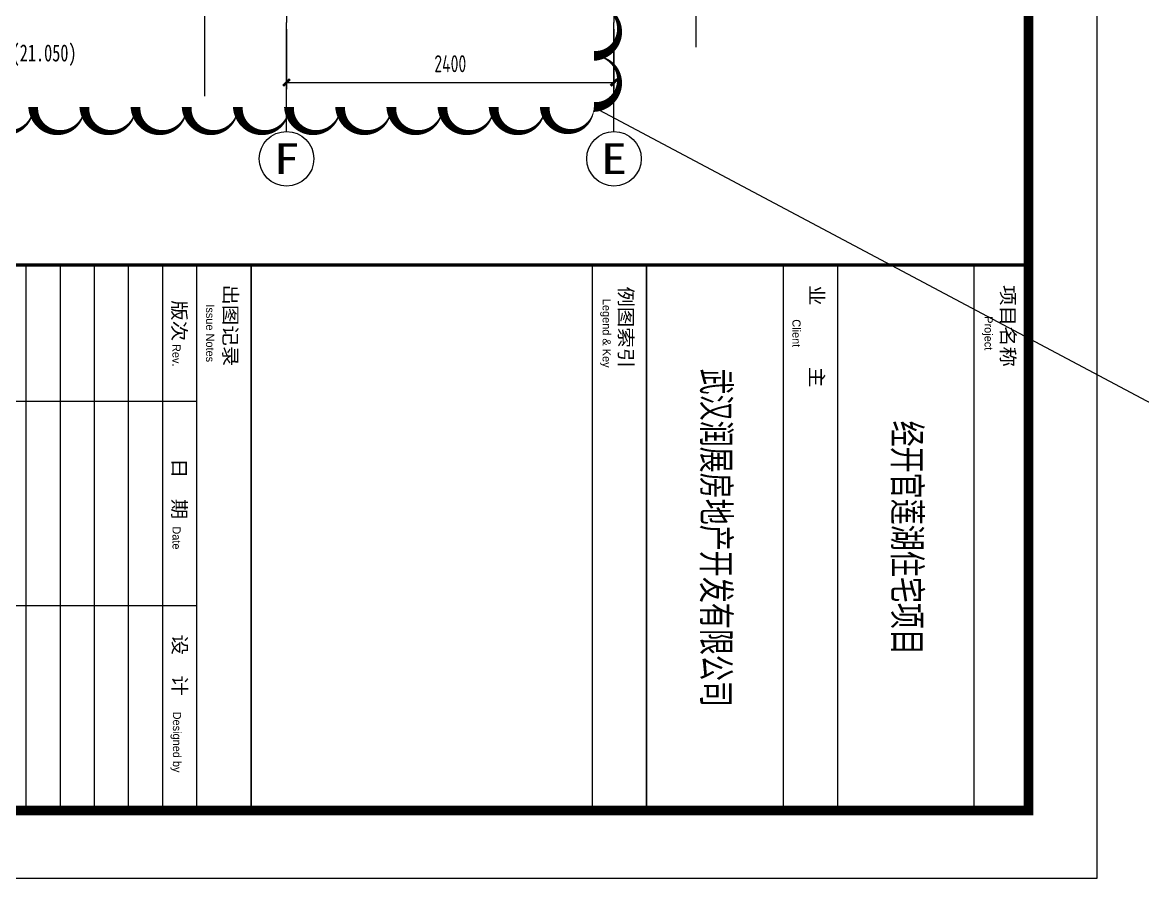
# Model space of a CAD drawing. Extents: x -678900 to 2378000, y 0 to 1840591.
# Drawn here: x -125463 to -117251, y 672044 to 678324 of the extents above; entities that cross this region are included whole.
import ezdxf
from ezdxf.enums import TextEntityAlignment as Align

# ---------------------------------------------------------------- set-up
doc = ezdxf.new("R2010")
doc.units = 0
doc.header["$LTSCALE"] = 1000
doc.header["$MEASUREMENT"] = 0
doc.header["$PDMODE"] = 1
doc.linetypes.add('CENTER', pattern=[2, 1.25, -0.25, 0.25, -0.25])
doc.layers.get('0').update_dxf_attribs({"linetype": 'CONTINUOUS'})
doc.layers.get('DEFPOINTS').update_dxf_attribs({"color": 8, "linetype": 'CONTINUOUS'})
for name, color, linetype in [('AD-AXIS-AXIS', 1, 'CENTER'), ('AD-AXIS-CRCL', 3, 'CONTINUOUS'), ('AD-AXIS-DIMS', 3, 'CONTINUOUS'), ('AD-AXIS-NUMB', 255, 'CONTINUOUS'), ('AD-INDX', 43, 'CONTINUOUS'), ('AD-LEVL-HIGH', 61, 'CONTINUOUS'), ('C-SHET-LOGK', 7, 'CONTINUOUS'), ('C-SHET-SHET', 144, 'CONTINUOUS'), ('C-XREF-INT', 7, 'CONTINUOUS'), ('verify', 50, 'CONTINUOUS')]:
    doc.layers.add(name, color=color, linetype=linetype)
doc.layers.add('内框', color=8, linetype='CONTINUOUS', plot=False)
doc.styles.get("Standard").update_dxf_attribs({"font": '', "width": 0.7})
doc.styles.add('STYLEP4', font='GOTHIC.TTF')
doc.styles.add('TH-STYLE1', font='', dxfattribs={"width": 0.7})
doc.styles.add('TH-STYLE2', font='', dxfattribs={"width": 0.7})
doc.styles.add('TH-STYLE3', font='TSSDENG', dxfattribs={"width": 0.7, "bigfont": 'TSSDCHN'})
doc.styles.add('TuKuang', font='', dxfattribs={"width": 1.1})
doc.styles.add('黑体', font='simhei.ttf')
doc.styles.get('Standard').set_extended_font_data('SimSun')
doc.styles.get('TH-STYLE1').set_extended_font_data('SimSun')
doc.styles.get('TH-STYLE2').set_extended_font_data('SimSun')
doc.styles.get('TuKuang').set_extended_font_data('SimSun')
doc.dimstyles.new('TH-DIM50', dxfattribs={"dimscale": 50, "dimtxt": 2.5, "dimasz": 1, "dimexe": 1, "dimexo": 1, "dimgap": 1.5, "dimtad": 1, "dimdec": 0, "dimdsep": 46, "dimtxsty": 'TH-STYLE3', "dimblk1": 'ARCHTICK', "dimblk2": 'ARCHTICK', "dimsah": 1, "dimcen": -1, "dimclrd": 256, "dimclre": 256, "dimclrt": 256, "dimazin": 0, "dimtfac": 1, "dimtdec": 0, "dimtix": 1, "dimtmove": 2, "dimatfit": 0, "dimldrblk": 'ARCHTICK', "dimfxl": 0, "dimtolj": 1, "dimtzin": 0, "dimlwd": -1, "dimlwe": -1, "dimarcsym": 0})

# ---------------------------------------------------------------- blocks, each defined once
blk = doc.blocks.new('THAPE_A2L_inner')
at = {"layer": '内框'}
blk.add_lwpolyline([(0, 0), (0, 420), (594, 420), (594, 0)], close=True, dxfattribs=at)
at = {"layer": '内框', "const_width": 1.4}
blk.add_lwpolyline([(25, 410), (25, 10), (584, 10), (584, 410)], close=True, dxfattribs=at)
at = {"layer": '内框', "const_width": 0.5}
blk.add_lwpolyline([(504, 410), (504, 10)], dxfattribs=at)
at = {"layer": '内框', "style": '黑体', "width": 0.8}
blk.add_attdef('内框名称', (22.08, 421.99), '', height=3, dxfattribs=at)
blk = doc.blocks.new('_A-axiso')
blk.add_circle((0, 0), 0.5)
at = {"layer": 'AD-AXIS-NUMB', "style": 'TH-STYLE1', "width": 0.7}
blk.add_attdef('A', text='', height=0.56, dxfattribs=at).set_placement((-0.25, -0.28), (0.25, -0.28), align=Align.FIT)
blk = doc.blocks.new('_ArchTick')
at = {"color": 0, "linetype": 'ByBlock', "const_width": 0.4}
blk.add_lwpolyline([(-0.5, -0.5), (0.5, 0.5)], dxfattribs=at)
blk = doc.blocks.new('*D496')
at = {"layer": 'AD-AXIS-DIMS', "ltscale": 0.5}
for p, q in [((3338.5, -2406.9), (3338.5, -2847.5)), ((5738.5, -2406.9), (5738.5, -2847.5)), ((3338.5, -2797.5), (5738.5, -2797.5))]:
    blk.add_line(p, q, dxfattribs=at)
at = {"layer": 'DEFPOINTS', "color": 0, "ltscale": 0.5}
for p in [(3338.5, -2356.9), (5738.5, -2356.9), (5738.5, -2797.5)]:
    blk.add_point(p, dxfattribs=at)
at = {"layer": 'AD-AXIS-DIMS', "ltscale": 0.5, "xscale": 50, "yscale": 50, "zscale": 50}
for p, rotation in [((3338.5, -2797.5), 179.9999178148015), ((5738.5, -2797.5), 359.9999178148015)]:
    blk.add_blockref('_ArchTick', p, dxfattribs=dict(at, rotation=rotation))
at = {"layer": 'AD-AXIS-DIMS', "ltscale": 0.5, "insert": (4538.5, -2660), "char_height": 125, "attachment_point": 5, "rotation": 359.99992, "style": 'TH-STYLE3'}
blk.add_mtext('\\A1;2400', dxfattribs=at)
blk = doc.blocks.new('*U64')
for p, q in [((-200, 200), (200, 200)), ((0, 0), (-200, 200)), ((200, 200), (0, 0)), ((200, 200), (1000, 200)), ((-200, 0), (200, 0))]:
    blk.add_line(p, q)
at = {"style": 'TH-STYLE1', "width": 0.7}
blk.add_attdef('标高', (280, 334), '', height=250, dxfattribs=at)
blk = doc.blocks.new('楼梯剖面标高')
at = {"layer": 'AD-LEVL-HIGH', "xscale": 0.5, "yscale": 0.5, "zscale": 0.5}
blk.add_blockref('*U64', (12089.1, 0), dxfattribs=at).add_auto_attribs({'标高': '-4.750(21.050)'})
blk = doc.blocks.new('201311_THAPE_A2L')
for p, q in [((504, 402), (584, 402)), ((584, 353), (584, 381)), ((504, 374), (584, 374)), ((504, 288), (584, 288)), ((524, 288), (524, 248)), ((554, 288), (554, 248)), ((504, 283), (584, 283)), ((504, 278), (584, 278)), ((504, 273), (584, 273)), ((504, 268), (584, 268)), ((504, 263), (584, 263))]:
    blk.add_line(p, q)
for points in [[(0, 0), (0, 420), (594, 420), (594, 0)], [(584, 354), (504, 354), (504, 410), (584, 410)], [(504, 410), (504, 382), (584, 382), (584, 410)], [(584, 296), (504, 296), (504, 354), (584, 354)], [(584, 248), (504, 248), (504, 296), (584, 296)]]:
    blk.add_lwpolyline(points, close=True)
at = {"const_width": 1.4}
blk.add_lwpolyline([(25, 410), (25, 10), (584, 10), (584, 410)], close=True, dxfattribs=at)
at = {"const_width": 0.5}
blk.add_lwpolyline([(504, 410), (504, 10)], dxfattribs=at)
for p in [(544, 392), (544, 364), (514, 280.5), (539, 280.5), (569, 280.5), (514, 275.5), (539, 275.5), (569, 275.5), (514, 270.5), (539, 270.5), (569, 270.5), (514, 265.5), (539, 265.5), (569, 265.5)]:
    blk.add_point(p)
at = {"layer": 'C-SHET-LOGK'}
blk.add_line((504, 346), (584, 346), dxfattribs=at)
at = {"style": 'TuKuang', "width": 1.1}
for s, p in [('项目名称', (506.94, 405.98)), ('业      主', (506.95, 377.95)), ('出图记录', (506.84, 291.99)), ('版次', (509.16, 284.48)), ('日  期', (532.3, 284.49)), ('设  计  ', (558.19, 284.55))]:
    blk.add_text(s, height=2, dxfattribs=at).set_placement(p)
at = {"style": 'STYLEP4'}
for s, p in [('Project', (514, 404)), ('Client', (514, 376)), ('Issue Notes', (514, 290))]:
    blk.add_text(s, height=1.2, dxfattribs=at).set_placement(p, align=Align.MIDDLE)
for s, p in [('Designed by', (569.51, 284.55)), ('Rev.', (515.58, 284.48)), ('Date', (542.33, 284.49))]:
    blk.add_text(s, height=1.2, dxfattribs=at).set_placement(p)
blk.add_attdef('作废标记', text='', height=300).set_placement((238, 227.97), align=Align.MIDDLE_CENTER)
at = {"layer": 'C-SHET-LOGK', "style": 'TuKuang', "width": 1.1}
blk.add_text('例图索引', height=2, dxfattribs=at).set_placement((507.13, 349.97))
at = {"layer": 'C-SHET-LOGK', "style": 'STYLEP4'}
blk.add_text('Legend & Key', height=1.2, dxfattribs=at).set_placement((514, 348), align=Align.MIDDLE)
blk = doc.blocks.new('电梯标高')
at = {"layer": 'AD-AXIS-AXIS'}
for points in [[(3338.5, 19240), (3338.5, -2356.9)], [(5738.5, 19240), (5738.5, -2356.9)]]:
    blk.add_lwpolyline(points, dxfattribs=at)
at = {"layer": 'AD-AXIS-CRCL'}
for p, q in [((3338.5, -3156.9), (3338.5, -2356.9)), ((5738.5, -3156.9), (5738.5, -2356.9))]:
    blk.add_line(p, q, dxfattribs=at)
at = {"layer": 'AD-INDX'}
for points in [[(2738.5, -2897.6), (2738.5, 1897.4), (2633.5, 1935.6), (2843.5, 1972.6), (2738.5, 2009.9), (2738.5, 4750)], [(6838.5, -400), (6338.5, -400), (6338.5, -2539.1)]]:
    blk.add_lwpolyline(points, dxfattribs=at)
at = {"layer": 'AD-AXIS-CRCL'}
ref = blk.add_blockref('_A-axiso', (3338.5, -3356.9), dxfattribs=dict(at, xscale=400, yscale=400, zscale=400, rotation=180))
ref.add_attrib('A', 'F', dxfattribs={"layer": 'AD-AXIS-NUMB', "height": 224, "style": 'TH-STYLE1', "width": 1.256473}).set_placement((3338.5, -3356.9), align=Align.MIDDLE)
ref = blk.add_blockref('_A-axiso', (5738.5, -3356.9), dxfattribs=dict(at, xscale=400, yscale=400, zscale=400, rotation=180))
ref.add_attrib('A', 'E', dxfattribs={"layer": 'AD-AXIS-NUMB', "height": 224, "style": 'TH-STYLE1', "width": 1.256473}).set_placement((5738.5, -3356.9), align=Align.MIDDLE)
at = {"layer": 'AD-AXIS-DIMS', "ltscale": 0.5}
dim = blk.add_aligned_dim(p1=(3338.5, -2356.9), p2=(5738.5, -2356.9), distance=-440.7, dimstyle='TH-DIM50', dxfattribs=at)
dim.commit()
dim.dimension.update_dxf_attribs({"geometry": '*D496', "text_midpoint": (4538.5, -2660)})

msp = doc.modelspace()

# ---------------------------------------------------------------- block references
at = {"layer": '内框', "xscale": 50, "yscale": 50, "zscale": 50, "rotation": 270}
msp.add_blockref('THAPE_A2L_inner', (-138586.9, 701743.9), dxfattribs=at)

# ---------------------------------------------------------------- texts
at = {"layer": 'C-SHET-SHET', "char_height": 200, "attachment_point": 5, "rotation": 270}
for s, insert, style in [('武汉润展房地产开发有限公司', (-120386.9, 674543.9), 'TH-STYLE1'), ('经开官莲湖住宅项目', (-118986.9, 674543.9), 'TH-STYLE2')]:
    msp.add_mtext(s, dxfattribs=dict(at, insert=insert, style=style))

# ---------------------------------------------------------------- next in the draw order: block references
at = {"layer": 'C-XREF-INT'}
msp.add_blockref('电梯标高', (-126864.6, 680680.8), dxfattribs=at)

# ---------------------------------------------------------------- next in the draw order: linework, layer by layer
at = {"layer": 'verify'}
msp.add_line((-121272.9, 677703.3), (-111655.2, 672586.9), dxfattribs=at)

# ---------------------------------------------------------------- next in the draw order: block references
at = {"layer": 'C-SHET-SHET', "xscale": 50, "yscale": 50, "zscale": 50, "rotation": 270}
msp.add_blockref('201311_THAPE_A2L', (-138586.9, 701743.9), dxfattribs=at)

# ---------------------------------------------------------------- next in the draw order: block references
at = {"layer": 'C-XREF-INT'}
msp.add_blockref('楼梯剖面标高', (-138128.1, 677870.8), dxfattribs=at)

# ---------------------------------------------------------------- next in the draw order: linework, layer by layer
at = {"layer": 'verify'}
msp.add_lwpolyline([(-125758.6, 677703.3, 72.3, 1, 1), (-125383.5, 677703.3, 72.3, 1, 1), (-125008.5, 677703.3, 72.3, 1, 1), (-124633.4, 677703.3, 72.3, 1, 1), (-124258.4, 677703.3, 72.3, 1, 1), (-123883.3, 677703.3, 72.3, 1, 1), (-123508.3, 677703.3, 72.3, 1, 1), (-123133.2, 677703.3, 72.3, 1, 1), (-122758.2, 677703.3, 72.3, 1, 1), (-122383.1, 677703.3, 72.3, 1, 1), (-122008.1, 677703.3, 72.3, 1, 1), (-121633, 677703.3, 72.3, 1, 1), (-121272.9, 677703.3, 72.3, 1, 1), (-121272.9, 678078.4, 72.3, 1, 1), (-121272.9, 678453.4, 72.3, 1, 1)], format="xyseb", dxfattribs=at)

doc.saveas('drawing.dxf')
